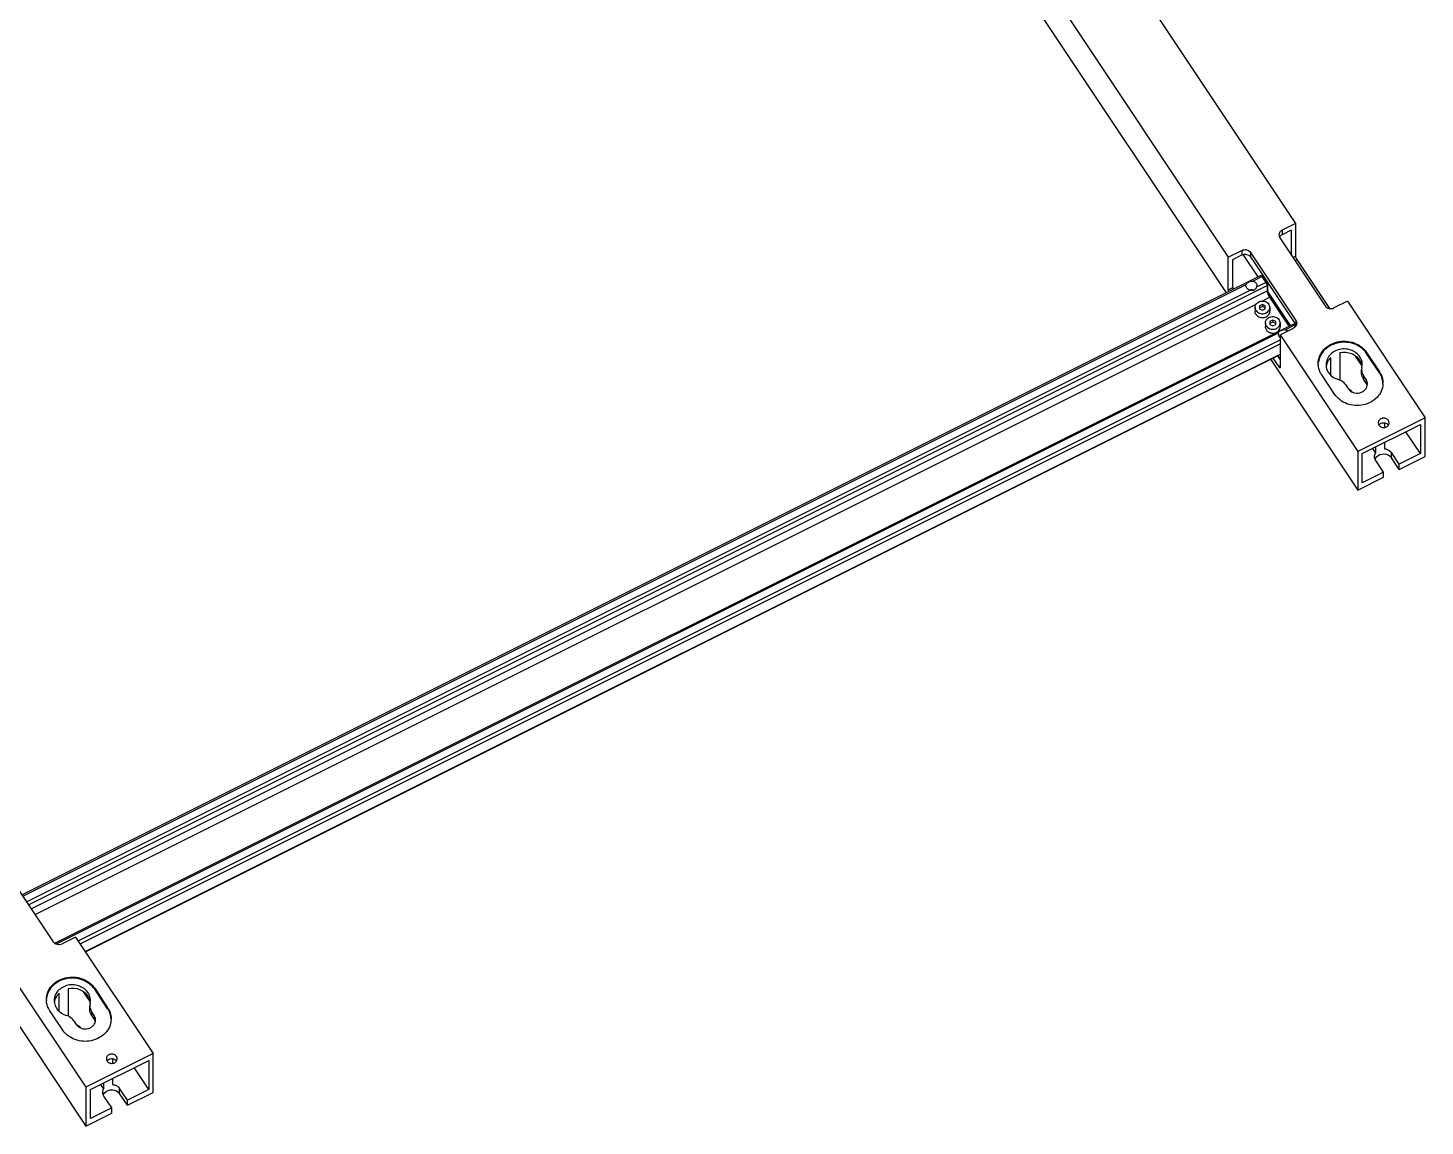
# Model space of a CAD drawing. Header units: millimetres. Extents: x 562 to 17351, y 2396 to 6995.
# Drawn here: x 5797.6 to 6067.3, y 2771.6 to 2983.6 of the extents above; entities that cross this region are included whole.
import ezdxf

# ---------------------------------------------------------------- set-up
doc = ezdxf.new("R2010")
doc.units = ezdxf.units.MM
doc.layers.add('02___PRT_ALL_AXES', color=7, linetype='Continuous')

msp = doc.modelspace()

# ---------------------------------------------------------------- linework, layer by layer
at = {"color": 7, "linetype": 'Continuous'}
for p, q in [((5922.959, 3124.946), (6042.334, 2945.884)), ((5909.969, 3118.451), (6029.344, 2939.388)), ((5908.123, 3113.719), (6028.939, 2932.495)), ((6042.334, 2945.884), (6039.736, 2944.585)), ((6042.334, 2945.884), (6042.334, 2939.559)), ((6039.278, 2943.106), (6048.028, 2929.981)), ((6039.736, 2944.585), (6039.736, 2943.71)), ((6041.468, 2944.576), (6039.736, 2943.71)), ((6041.468, 2944.576), (6041.468, 2939.821)), ((6029.344, 2939.388), (6031.942, 2940.687)), ((6030.21, 2938.946), (6031.942, 2939.812)), ((6031.942, 2940.687), (6031.942, 2939.812)), ((6032.185, 2939.884), (6035.068, 2935.56)), ((6033.649, 2940.291), (6042.399, 2927.166)), ((6033.649, 2940.291), (6033.649, 2939.416)), ((6029.344, 2933.063), (6029.344, 2939.388)), ((6030.21, 2933.496), (6030.21, 2938.946)), ((6033.649, 2939.416), (6042.399, 2926.291)), ((6041.816, 2939.299), (6042.334, 2939.559)), ((6042.191, 2938.737), (6042.584, 2938.934)), ((6042.584, 2938.934), (6048.893, 2929.47)), ((5796.481, 2816.266), (6035.6, 2935.825)), ((6034.078, 2934.756), (6035.823, 2935.628)), ((6034.828, 2933.631), (6036.573, 2934.503)), ((6035.6, 2935.825), (6035.636, 2935.825)), ((6035.946, 2935.71), (6035.636, 2935.825)), ((6036.04, 2935.611), (6035.823, 2935.628)), ((6035.823, 2935.628), (6036.573, 2934.503)), ((6035.946, 2935.71), (6035.977, 2935.688)), ((6036.04, 2935.611), (6036.79, 2934.486)), ((6036.79, 2934.486), (6036.573, 2934.503)), ((6036.573, 2934.503), (6036.669, 2934.341)), ((6036.79, 2934.486), (6036.852, 2934.376)), ((6036.852, 2934.376), (6036.898, 2934.262)), ((5797.76, 2814.347), (6036.823, 2933.878)), ((5798.26, 2813.597), (6036.823, 2932.878)), ((6029.344, 2933.063), (6030.21, 2933.496)), ((6035.895, 2930.914), (6037.323, 2931.628)), ((6036.915, 2934.174), (6036.823, 2933.878)), ((6036.823, 2933.878), (6036.823, 2932.878)), ((6036.915, 2933.174), (6036.823, 2932.878)), ((6036.915, 2934.174), (6036.915, 2933.174)), ((6037.059, 2932.573), (6041.318, 2926.185)), ((6037.54, 2931.611), (6037.323, 2931.628)), ((6037.323, 2931.628), (6041.044, 2926.047)), ((6037.54, 2931.611), (6041.198, 2926.124)), ((5799.01, 2812.472), (6034.738, 2930.336)), ((6035.942, 2930.246), (6035.383, 2929.967)), ((6035.383, 2929.967), (6035.383, 2929.408)), ((6035.942, 2929.846), (6035.383, 2929.567)), ((6035.383, 2929.408), (6035.942, 2929.129)), ((6036.5, 2929.967), (6035.942, 2930.246)), ((6035.942, 2930.246), (6035.942, 2929.846)), ((6036.5, 2929.567), (6035.942, 2929.846)), ((6035.942, 2929.129), (6036.5, 2929.408)), ((6036.5, 2929.408), (6036.5, 2929.967)), ((6052.334, 2930.884), (6049.736, 2929.585)), ((6052.334, 2930.884), (6067.334, 2908.384)), ((5802.807, 2806.929), (6041.85, 2926.45)), ((6037.942, 2927.246), (6037.383, 2926.967)), ((6037.383, 2926.967), (6037.383, 2926.408)), ((6037.942, 2926.846), (6037.383, 2926.567)), ((6037.383, 2926.408), (6037.942, 2926.129)), ((6038.5, 2926.967), (6037.942, 2927.246)), ((6037.942, 2927.246), (6037.942, 2926.846)), ((6038.5, 2926.567), (6037.942, 2926.846)), ((6037.942, 2926.129), (6038.5, 2926.408)), ((6038.5, 2926.408), (6038.5, 2926.967)), ((6040.328, 2925.381), (6042.073, 2926.253)), ((6041.85, 2926.45), (6041.886, 2926.45)), ((6042.196, 2926.335), (6041.886, 2926.45)), ((6042.29, 2926.236), (6042.073, 2926.253)), ((6042.073, 2926.253), (6042.294, 2925.922)), ((6042.196, 2926.335), (6042.227, 2926.313)), ((6042.29, 2926.236), (6042.383, 2926.097)), ((6042.399, 2927.166), (6042.399, 2926.291)), ((6039.344, 2924.388), (6041.942, 2925.687)), ((6039.344, 2924.388), (6054.344, 2901.888)), ((6039.344, 2924.388), (6039.344, 2918.063)), ((5807.691, 2806.812), (6039.344, 2922.638)), ((6050.903, 2920.897), (6050.903, 2915.625)), ((5808.691, 2805.312), (6039.344, 2920.638)), ((5808.72, 2805.268), (6039.344, 2920.579)), ((6037.498, 2919.657), (6054.344, 2894.388)), ((6037.961, 2919.888), (6039.094, 2918.188)), ((6038.827, 2920.321), (6039.344, 2919.545)), ((6038.864, 2920.34), (6039.344, 2919.62)), ((6039.344, 2918.313), (6039.094, 2918.188)), ((6049.171, 2916.6), (6049.171, 2920.031)), ((6055.164, 2918.407), (6053.931, 2920.256)), ((6039.344, 2918.063), (6039.317, 2917.991)), ((6067.334, 2908.384), (6054.344, 2901.888)), ((6059.487, 2907.409), (6059.487, 2906.507)), ((6067.334, 2900.884), (6067.334, 2908.384)), ((6055.21, 2901.446), (6066.468, 2907.076)), ((6066.468, 2901.451), (6063.655, 2905.669)), ((6066.468, 2907.076), (6066.468, 2901.451)), ((6057.16, 2902.422), (6057.755, 2901.53)), ((6057.755, 2902.719), (6057.755, 2901.53)), ((6059.487, 2903.585), (6059.487, 2902.396)), ((6054.344, 2901.888), (6054.344, 2894.388)), ((6055.21, 2895.821), (6055.21, 2901.446)), ((6059.323, 2897.878), (6057.823, 2900.128)), ((6062.354, 2899.394), (6060.854, 2901.644)), ((6060.854, 2900.644), (6060.854, 2901.644)), ((6062.354, 2898.394), (6060.854, 2900.644)), ((6066.468, 2901.451), (6062.354, 2899.394)), ((6062.354, 2898.394), (6067.334, 2900.884)), ((6062.354, 2898.394), (6062.354, 2899.394)), ((6054.344, 2894.388), (6059.323, 2896.878)), ((6059.323, 2897.878), (6055.21, 2895.821)), ((6059.323, 2896.878), (6059.323, 2897.878)), ((5793.76, 2820.347), (5802.51, 2807.222)), ((5806.816, 2808.124), (5804.218, 2806.825)), ((5806.816, 2808.124), (5821.816, 2785.624)), ((5793.825, 2801.629), (5808.825, 2779.129)), ((5791.98, 2796.897), (5808.825, 2771.629)), ((5803.653, 2793.841), (5803.653, 2797.272)), ((5805.385, 2798.138), (5805.385, 2792.866)), ((5809.645, 2795.648), (5808.413, 2797.497)), ((5821.816, 2785.624), (5808.825, 2779.129)), ((5809.691, 2778.687), (5820.95, 2784.316)), ((5813.969, 2784.65), (5813.969, 2783.747)), ((5820.95, 2784.316), (5820.95, 2778.691)), ((5821.816, 2778.124), (5821.816, 2785.624)), ((5813.969, 2780.826), (5813.969, 2779.637)), ((5820.95, 2778.691), (5818.137, 2782.91)), ((5808.825, 2779.129), (5808.825, 2771.629)), ((5809.691, 2773.062), (5809.691, 2778.687)), ((5811.642, 2779.663), (5812.237, 2778.771)), ((5812.237, 2779.96), (5812.237, 2778.771)), ((5816.836, 2776.635), (5815.336, 2778.885)), ((5815.336, 2777.885), (5815.336, 2778.885)), ((5816.836, 2775.635), (5815.336, 2777.885)), ((5820.95, 2778.691), (5816.836, 2776.635)), ((5816.836, 2775.635), (5821.816, 2778.124)), ((5813.805, 2775.119), (5812.305, 2777.369)), ((5816.836, 2775.635), (5816.836, 2776.635)), ((5808.825, 2771.629), (5813.805, 2774.119)), ((5813.805, 2775.119), (5809.691, 2773.062)), ((5813.805, 2774.119), (5813.805, 2775.119))]:
    msp.add_line(p, q, dxfattribs=at)
for centre, radius, start, end in [((6033.815, 2932.173), 0.851, 92.51557, 105.97074), ((6033.817, 2932.158), 0.866, 84.78978, 92.56934), ((6041.549, 2934.244), 4.797, 201.86742, 207.6552), ((6041.43, 2934.171), 4.657, 207.5365, 211.88399), ((6040.763, 2933.759), 3.873, 211.91982, 213.6676), ((6041.544, 2925.721), 1.027, 27.73322, 33.69294), ((6041.469, 2926.711), 1.122, 314.84059, 318.41342)]:
    msp.add_arc(centre, radius, start, end, dxfattribs=at)
for points, knots in [([(6039.736, 2944.585), (6039.555, 2944.494), (6039.238, 2944.233), (6039.111, 2943.836), (6039.111, 2943.647)], [0, 0, 0, 0, 0.5166408, 1, 1, 1, 1]), ([(6031.942, 2940.687), (6032.226, 2940.83), (6032.898, 2940.911), (6033.481, 2940.544), (6033.649, 2940.291)], [0, 0, 0, 0, 0.5116174, 1, 1, 1, 1]), ([(6031.942, 2939.812), (6032.226, 2939.955), (6032.898, 2940.036), (6033.481, 2939.669), (6033.649, 2939.416)], [0, 0, 0, 0, 0.5116174, 1, 1, 1, 1]), ([(6042.334, 2939.559), (6042.334, 2939.46), (6042.413, 2939.241), (6042.513, 2939.039), (6042.584, 2938.934)], [0, 0, 0, 0, 0.4365403, 1, 1, 1, 1]), ([(6035.636, 2935.825), (6035.643, 2935.822), (6035.678, 2935.804), (6035.706, 2935.776), (6035.728, 2935.753)], [0, 0, 0, 0, 0.1898037, 1, 1, 1, 1]), ([(6036.669, 2934.341), (6036.684, 2934.312), (6036.738, 2934.203), (6036.782, 2934.089), (6036.804, 2934.002)], [0, 0, 0, 0, 0.2688065, 1, 1, 1, 1]), ([(6029.43, 2932.745), (6029.417, 2932.776), (6029.378, 2932.878), (6029.344, 2932.987), (6029.344, 2933.063)], [0, 0, 0, 0, 0.3040523, 1, 1, 1, 1]), ([(6030.21, 2933.496), (6030.21, 2933.478), (6030.22, 2933.381), (6030.252, 2933.288), (6030.281, 2933.214)], [0, 0, 0, 0, 0.1893398, 1, 1, 1, 1]), ([(6033.418, 2933.044), (6033.445, 2933.054), (6033.557, 2933.092), (6033.676, 2933.111), (6033.764, 2933.115)], [0, 0, 0, 0, 0.24832, 1, 1, 1, 1]), ([(6033.764, 2933.115), (6033.852, 2933.119), (6034.028, 2933.107), (6034.196, 2933.055), (6034.275, 2933.02)], [0, 0, 0, 0, 0.503405, 1, 1, 1, 1]), ([(6033.895, 2933.021), (6033.914, 2933.019), (6033.99, 2933.01), (6034.064, 2932.99), (6034.118, 2932.97)], [0, 0, 0, 0, 0.2519309, 1, 1, 1, 1]), ([(6036.823, 2932.878), (6036.823, 2932.741), (6036.916, 2932.419), (6037.044, 2932.121), (6037.132, 2931.953)], [0, 0, 0, 0, 0.421445, 1, 1, 1, 1]), ([(6036.915, 2933.174), (6036.915, 2933.152), (6036.92, 2933.047), (6036.942, 2932.944), (6036.962, 2932.864)], [0, 0, 0, 0, 0.2086144, 1, 1, 1, 1]), ([(6036.962, 2932.864), (6036.97, 2932.832), (6037.009, 2932.694), (6037.057, 2932.559), (6037.098, 2932.457)], [0, 0, 0, 0, 0.2298851, 1, 1, 1, 1]), ([(6048.028, 2929.981), (6048.197, 2929.728), (6048.78, 2929.361), (6049.451, 2929.442), (6049.736, 2929.585)], [0, 0, 0, 0, 0.4883826, 1, 1, 1, 1]), ([(6041.886, 2926.45), (6041.893, 2926.447), (6041.928, 2926.429), (6041.956, 2926.401), (6041.978, 2926.378)], [0, 0, 0, 0, 0.1898037, 1, 1, 1, 1]), ([(6039.317, 2917.991), (6039.288, 2917.976), (6039.182, 2918.059), (6039.132, 2918.131), (6039.094, 2918.188)], [0, 0, 0, 0, 0.3245067, 1, 1, 1, 1]), ([(6059.487, 2902.396), (6059.626, 2902.386), (6060.148, 2902.295), (6060.638, 2901.969), (6060.854, 2901.644)], [0, 0, 0, 0, 0.2626745, 1, 1, 1, 1]), ([(6057.95, 2900.809), (6058.307, 2901.211), (6059.457, 2901.649), (6060.56, 2901.085), (6060.854, 2900.644)], [0, 0, 0, 0, 0.5036006, 1, 1, 1, 1]), ([(5802.51, 2807.222), (5802.679, 2806.969), (5803.262, 2806.602), (5803.933, 2806.683), (5804.218, 2806.825)], [0, 0, 0, 0, 0.4883826, 1, 1, 1, 1]), ([(5812.432, 2778.049), (5812.789, 2778.452), (5813.938, 2778.89), (5815.042, 2778.326), (5815.336, 2777.885)], [0, 0, 0, 0, 0.5036006, 1, 1, 1, 1]), ([(5813.969, 2779.637), (5814.107, 2779.627), (5814.63, 2779.536), (5815.119, 2779.21), (5815.336, 2778.885)], [0, 0, 0, 0, 0.2626745, 1, 1, 1, 1])]:
    msp.add_open_spline(points, degree=3, knots=knots, dxfattribs=at)
for points in [[(6039.111, 2943.647), (6039.111, 2943.458), (6039.174, 2943.263), (6039.278, 2943.106)], [(6039.736, 2943.71), (6039.522, 2943.603), (6039.328, 2943.425), (6039.219, 2943.212)], [(6035.728, 2935.753), (6035.763, 2935.714), (6035.794, 2935.672), (6035.823, 2935.628)], [(6035.977, 2935.688), (6036.002, 2935.666), (6036.021, 2935.639), (6036.04, 2935.611)], [(6036.804, 2934.002), (6036.815, 2933.962), (6036.823, 2933.92), (6036.823, 2933.878)], [(6036.898, 2934.262), (6036.907, 2934.233), (6036.915, 2934.204), (6036.915, 2934.174)], [(6037.132, 2931.953), (6037.19, 2931.842), (6037.254, 2931.733), (6037.323, 2931.628)], [(6041.978, 2926.378), (6042.013, 2926.339), (6042.044, 2926.297), (6042.073, 2926.253)], [(6042.227, 2926.313), (6042.252, 2926.291), (6042.271, 2926.264), (6042.29, 2926.236)], [(6042.567, 2926.625), (6042.567, 2926.389), (6042.465, 2926.142), (6042.308, 2925.966)], [(6042.399, 2927.166), (6042.504, 2927.009), (6042.567, 2926.814), (6042.567, 2926.625)], [(6042.26, 2925.915), (6042.168, 2925.823), (6042.058, 2925.746), (6041.942, 2925.687)], [(6058.625, 2907.178), (6058.743, 2907.272), (6058.884, 2907.341), (6059.03, 2907.38)], [(6059.03, 2907.38), (6059.323, 2907.458), (6059.671, 2907.416), (6059.932, 2907.261)], [(6058.412, 2906.939), (6058.468, 2907.03), (6058.542, 2907.111), (6058.625, 2907.178)], [(6059.932, 2907.261), (6060.056, 2907.188), (6060.168, 2907.086), (6060.248, 2906.966)], [(6057.589, 2900.886), (6057.589, 2901.108), (6057.649, 2901.335), (6057.755, 2901.53)], [(6057.823, 2900.128), (6057.677, 2900.348), (6057.589, 2900.622), (6057.589, 2900.886)], [(6057.69, 2900.393), (6057.752, 2900.544), (6057.842, 2900.686), (6057.95, 2900.809)], [(5812.894, 2784.18), (5812.95, 2784.27), (5813.024, 2784.352), (5813.107, 2784.419)], [(5813.107, 2784.419), (5813.225, 2784.513), (5813.366, 2784.582), (5813.512, 2784.621)], [(5813.512, 2784.621), (5813.805, 2784.699), (5814.153, 2784.657), (5814.414, 2784.502)], [(5814.414, 2784.502), (5814.538, 2784.429), (5814.65, 2784.327), (5814.73, 2784.207)], [(5812.071, 2778.127), (5812.071, 2778.349), (5812.131, 2778.576), (5812.237, 2778.771)], [(5812.305, 2777.369), (5812.158, 2777.589), (5812.071, 2777.862), (5812.071, 2778.127)], [(5812.171, 2777.634), (5812.234, 2777.785), (5812.324, 2777.927), (5812.432, 2778.049)]]:
    msp.add_open_spline(points, degree=3, dxfattribs=at)
at = {"layer": '02___PRT_ALL_AXES', "color": 7, "linetype": 'Continuous'}
for p, q in [((5796.635, 2816.034), (6032.805, 2934.119)), ((5797.385, 2814.909), (6033.555, 2932.994)), ((6032.767, 2933.875), (6032.805, 2934.119)), ((6034.867, 2933.875), (6034.828, 2933.631)), ((6034.522, 2929.687), (6034.522, 2928.937)), ((6037.362, 2929.687), (6037.362, 2928.937)), ((6036.522, 2926.687), (6036.522, 2925.937)), ((6039.362, 2926.687), (6039.362, 2925.937)), ((5803.125, 2806.779), (6039.055, 2924.744)), ((6039.017, 2924.5), (6039.055, 2924.744)), ((5807.316, 2807.374), (6039.344, 2923.388)), ((6056.044, 2920.989), (6058.544, 2917.239)), ((6056.044, 2920.989), (6056.044, 2920.789)), ((6055.145, 2918.024), (6055.213, 2918.623)), ((6058.544, 2917.039), (6056.044, 2920.789)), ((6049.884, 2912.908), (6047.384, 2916.658)), ((6055.145, 2918.024), (6055.095, 2917.596)), ((6055.095, 2916.921), (6055.095, 2917.596)), ((6055.946, 2915.739), (6055.43, 2916.513)), ((6055.43, 2916.513), (6055.43, 2915.838)), ((6055.946, 2915.064), (6055.43, 2915.838)), ((6055.946, 2915.739), (6055.946, 2915.064)), ((6058.544, 2917.239), (6058.544, 2917.039)), ((6051.966, 2914.781), (6052.482, 2914.007)), ((5810.526, 2798.229), (5813.026, 2794.479)), ((5810.526, 2798.229), (5810.526, 2798.029)), ((5813.026, 2794.279), (5810.526, 2798.029)), ((5809.626, 2795.265), (5809.577, 2794.836)), ((5809.577, 2794.161), (5809.577, 2794.836)), ((5809.626, 2795.265), (5809.695, 2795.864)), ((5813.026, 2794.479), (5813.026, 2794.279)), ((5804.365, 2790.149), (5801.865, 2793.899)), ((5806.448, 2792.022), (5806.964, 2791.248)), ((5810.428, 2792.98), (5809.912, 2793.754)), ((5809.912, 2793.754), (5809.912, 2793.079)), ((5810.428, 2792.305), (5809.912, 2793.079)), ((5810.428, 2792.98), (5810.428, 2792.305))]:
    msp.add_line(p, q, dxfattribs=at)
for centre, radius, start, end in [((6039.809, 2924.5), 0.792, 180.01338, 191.50058), ((6050.465, 2918.824), 3.752, 180.00329, 183.01696), ((6052.564, 2917.947), 2.649, 8.88902, 14.04033), ((6056.968, 2916.92), 1.873, 179.98006, 182.73228), ((6051.889, 2912.121), 1.89, 42.42598, 54.01874), ((6054.58, 2914.154), 1.641, 23.79546, 33.70389), ((6054.644, 2914.182), 1.571, 13.07667, 23.80462), ((6054.707, 2914.873), 1.507, 0.01107, 11.52402), ((6055.474, 2915.073), 3.739, 356.83561, 0.00269), ((5804.947, 2796.065), 3.752, 180.00329, 183.01696), ((5811.45, 2794.161), 1.873, 179.98006, 182.73228), ((5807.046, 2795.187), 2.649, 8.88902, 14.04033), ((5809.062, 2791.395), 1.641, 23.79546, 33.70389), ((5809.126, 2791.423), 1.571, 13.07667, 23.80462), ((5809.189, 2792.114), 1.507, 0.01107, 11.52402), ((5809.956, 2792.314), 3.739, 356.83561, 0.00269), ((5806.371, 2789.362), 1.89, 42.42598, 54.01874)]:
    msp.add_arc(centre, radius, start, end, dxfattribs=at)
for points, knots in [([(6032.805, 2934.119), (6032.876, 2934.339), (6033.303, 2934.683), (6033.818, 2934.813), (6034.078, 2934.756)], [0, 0, 0, 0, 0.4642649, 1, 1, 1, 1]), ([(6034.078, 2934.756), (6034.145, 2934.741), (6034.395, 2934.663), (6034.619, 2934.491), (6034.726, 2934.33)], [0, 0, 0, 0, 0.2613085, 1, 1, 1, 1]), ([(6033.555, 2932.994), (6033.488, 2933.009), (6033.238, 2933.087), (6033.015, 2933.259), (6032.907, 2933.42)], [0, 0, 0, 0, 0.2613085, 1, 1, 1, 1]), ([(6034.828, 2933.631), (6034.75, 2933.387), (6034.39, 2932.907), (6033.812, 2932.937), (6033.555, 2932.994)], [0, 0, 0, 0, 0.4933924, 1, 1, 1, 1]), ([(6034.522, 2929.687), (6034.522, 2929.754), (6034.535, 2929.89), (6034.592, 2930.086), (6034.685, 2930.272), (6034.856, 2930.5), (6035.147, 2930.733), (6035.572, 2930.897), (6036.035, 2930.936), (6036.488, 2930.846), (6036.886, 2930.635), (6037.093, 2930.421), (6037.171, 2930.302)], [0, 0, 0, 0, 0.0574412, 0.1153805, 0.1742514, 0.2343715, 0.3584823, 0.4877045, 0.6196102, 0.7508207, 0.878199, 1, 1, 1, 1]), ([(6034.712, 2929.073), (6034.651, 2929.164), (6034.555, 2929.362), (6034.522, 2929.58), (6034.522, 2929.687)], [0, 0, 0, 0, 0.5052553, 1, 1, 1, 1]), ([(6034.712, 2928.323), (6034.651, 2928.414), (6034.555, 2928.612), (6034.522, 2928.83), (6034.522, 2928.937)], [0, 0, 0, 0, 0.5052553, 1, 1, 1, 1]), ([(6034.712, 2929.073), (6034.791, 2928.954), (6034.997, 2928.74), (6035.395, 2928.529), (6035.848, 2928.438), (6036.311, 2928.477), (6036.736, 2928.642), (6037.028, 2928.875), (6037.198, 2929.103), (6037.292, 2929.289), (6037.349, 2929.485), (6037.362, 2929.62), (6037.362, 2929.687)], [0, 0, 0, 0, 0.121801, 0.2491793, 0.3803898, 0.5122955, 0.6415177, 0.7656285, 0.8257486, 0.8846195, 0.9425588, 1, 1, 1, 1]), ([(6034.898, 2928.103), (6034.996, 2928.012), (6035.225, 2927.855), (6035.622, 2927.721), (6036.046, 2927.693), (6036.461, 2927.773), (6036.832, 2927.956), (6037.127, 2928.227), (6037.317, 2928.564), (6037.362, 2928.815), (6037.362, 2928.937)], [0, 0, 0, 0, 0.1251924, 0.2547552, 0.3864643, 0.5174627, 0.6451006, 0.7677487, 0.8854302, 1, 1, 1, 1]), ([(6037.362, 2929.687), (6037.362, 2929.795), (6037.328, 2930.013), (6037.232, 2930.211), (6037.171, 2930.302)], [0, 0, 0, 0, 0.4947447, 1, 1, 1, 1]), ([(6034.712, 2928.323), (6034.725, 2928.303), (6034.781, 2928.225), (6034.845, 2928.153), (6034.898, 2928.103)], [0, 0, 0, 0, 0.24717, 1, 1, 1, 1]), ([(6036.522, 2926.687), (6036.522, 2926.754), (6036.535, 2926.89), (6036.592, 2927.086), (6036.685, 2927.272), (6036.856, 2927.5), (6037.147, 2927.733), (6037.572, 2927.897), (6038.035, 2927.936), (6038.488, 2927.846), (6038.886, 2927.635), (6039.093, 2927.421), (6039.171, 2927.302)], [0, 0, 0, 0, 0.0574412, 0.1153805, 0.1742514, 0.2343715, 0.3584823, 0.4877045, 0.6196102, 0.7508207, 0.878199, 1, 1, 1, 1]), ([(6036.712, 2926.073), (6036.651, 2926.164), (6036.555, 2926.362), (6036.522, 2926.58), (6036.522, 2926.687)], [0, 0, 0, 0, 0.5052553, 1, 1, 1, 1]), ([(6036.712, 2926.073), (6036.791, 2925.954), (6036.997, 2925.74), (6037.395, 2925.529), (6037.848, 2925.438), (6038.311, 2925.477), (6038.736, 2925.642), (6039.028, 2925.875), (6039.198, 2926.103), (6039.292, 2926.289), (6039.349, 2926.485), (6039.362, 2926.62), (6039.362, 2926.687)], [0, 0, 0, 0, 0.121801, 0.2491793, 0.3803898, 0.5122955, 0.6415177, 0.7656285, 0.8257486, 0.8846195, 0.9425588, 1, 1, 1, 1]), ([(6039.362, 2926.687), (6039.362, 2926.795), (6039.328, 2927.013), (6039.232, 2927.211), (6039.171, 2927.302)], [0, 0, 0, 0, 0.4947447, 1, 1, 1, 1]), ([(6036.712, 2925.323), (6036.651, 2925.414), (6036.555, 2925.612), (6036.522, 2925.83), (6036.522, 2925.937)], [0, 0, 0, 0, 0.5052553, 1, 1, 1, 1]), ([(6036.712, 2925.323), (6036.725, 2925.303), (6036.781, 2925.225), (6036.845, 2925.153), (6036.898, 2925.103)], [0, 0, 0, 0, 0.24717, 1, 1, 1, 1]), ([(6036.898, 2925.103), (6036.996, 2925.012), (6037.225, 2924.855), (6037.622, 2924.721), (6038.046, 2924.693), (6038.461, 2924.773), (6038.832, 2924.956), (6039.127, 2925.227), (6039.317, 2925.564), (6039.362, 2925.815), (6039.362, 2925.937)], [0, 0, 0, 0, 0.1251924, 0.2547552, 0.3864643, 0.5174627, 0.6451006, 0.7677487, 0.8854302, 1, 1, 1, 1]), ([(6039.055, 2924.744), (6039.126, 2924.964), (6039.553, 2925.308), (6040.068, 2925.438), (6040.328, 2925.381)], [0, 0, 0, 0, 0.4642649, 1, 1, 1, 1]), ([(6046.714, 2918.823), (6046.714, 2919.296), (6046.901, 2920.264), (6047.699, 2921.534), (6048.916, 2922.505), (6050.91, 2923.276), (6053.664, 2923.149), (6055.483, 2921.83), (6056.044, 2920.989)], [0, 0, 0, 0, 0.1156556, 0.2349957, 0.3599532, 0.4900566, 0.7522948, 1, 1, 1, 1]), ([(6056.044, 2920.789), (6055.505, 2921.596), (6053.786, 2922.88), (6051.155, 2923.09), (6049.198, 2922.448), (6047.961, 2921.592), (6047.082, 2920.439), (6046.796, 2919.529), (6046.741, 2919.076)], [0, 0, 0, 0, 0.2465385, 0.5077957, 0.6380901, 0.7638007, 0.884032, 1, 1, 1, 1]), ([(6055.214, 2918.623), (6055.214, 2918.971), (6055.068, 2919.685), (6054.238, 2920.931), (6052.402, 2921.831), (6050.023, 2921.549), (6048.794, 2920.44), (6048.479, 2919.781)], [0, 0, 0, 0, 0.1165566, 0.2370696, 0.4919815, 0.7550291, 1, 1, 1, 1]), ([(6054.836, 2919.318), (6054.474, 2919.937), (6053.22, 2920.938), (6051.651, 2921.051), (6050.903, 2920.897)], [0, 0, 0, 0, 0.4842524, 1, 1, 1, 1]), ([(6047.384, 2916.658), (6047.285, 2916.806), (6046.935, 2917.41), (6046.746, 2918.108), (6046.719, 2918.626)], [0, 0, 0, 0, 0.2550837, 1, 1, 1, 1]), ([(6048.214, 2918.623), (6048.214, 2917.994), (6048.736, 2916.656), (6049.942, 2915.942), (6050.598, 2915.751)], [0, 0, 0, 0, 0.4794417, 1, 1, 1, 1]), ([(6051.966, 2914.781), (6051.89, 2914.895), (6051.531, 2915.335), (6051.009, 2915.631), (6050.598, 2915.751)], [0, 0, 0, 0, 0.2426117, 1, 1, 1, 1]), ([(6058.544, 2917.239), (6058.652, 2917.077), (6059.031, 2916.415), (6059.214, 2915.64), (6059.214, 2915.073)], [0, 0, 0, 0, 0.2555399, 1, 1, 1, 1]), ([(6059.209, 2915.071), (6059.181, 2915.59), (6058.992, 2916.287), (6058.642, 2916.891), (6058.544, 2917.039)], [0, 0, 0, 0, 0.7450472, 1, 1, 1, 1]), ([(6059.208, 2914.867), (6059.182, 2914.403), (6058.949, 2913.46), (6058.112, 2912.243), (6056.884, 2911.325), (6054.906, 2910.614), (6052.208, 2910.78), (6050.434, 2912.082), (6049.884, 2912.908)], [0, 0, 0, 0, 0.1157631, 0.2354987, 0.3608074, 0.4910113, 0.7528225, 1, 1, 1, 1]), ([(6052.482, 2914.007), (6052.706, 2913.671), (6053.434, 2913.144), (6054.535, 2913.092), (6055.333, 2913.402), (6055.965, 2913.899), (6056.214, 2914.496), (6056.214, 2914.873)], [0, 0, 0, 0, 0.2486924, 0.5119558, 0.6425666, 0.7680098, 1, 1, 1, 1]), ([(6060.248, 2907.841), (6060.13, 2908.017), (6059.747, 2908.294), (6059.063, 2908.327), (6058.465, 2908.007), (6058.289, 2907.584), (6058.289, 2907.386)], [0, 0, 0, 0, 0.2494945, 0.5135215, 0.7673135, 1, 1, 1, 1]), ([(6058.429, 2906.931), (6058.547, 2906.755), (6058.93, 2906.478), (6059.614, 2906.445), (6060.213, 2906.765), (6060.389, 2907.188), (6060.389, 2907.386)], [0, 0, 0, 0, 0.2494945, 0.5135215, 0.7673135, 1, 1, 1, 1]), ([(5801.196, 2796.064), (5801.196, 2796.537), (5801.383, 2797.505), (5802.181, 2798.774), (5803.397, 2799.746), (5805.392, 2800.517), (5808.146, 2800.39), (5809.965, 2799.071), (5810.526, 2798.229)], [0, 0, 0, 0, 0.1156556, 0.2349957, 0.3599532, 0.4900566, 0.7522948, 1, 1, 1, 1]), ([(5810.526, 2798.029), (5809.987, 2798.837), (5808.268, 2800.12), (5805.637, 2800.33), (5803.68, 2799.689), (5802.443, 2798.833), (5801.564, 2797.68), (5801.278, 2796.77), (5801.223, 2796.317)], [0, 0, 0, 0, 0.2465385, 0.5077957, 0.6380901, 0.7638007, 0.884032, 1, 1, 1, 1]), ([(5809.695, 2795.864), (5809.695, 2796.212), (5809.55, 2796.926), (5808.719, 2798.172), (5806.884, 2799.072), (5804.505, 2798.79), (5803.275, 2797.681), (5802.961, 2797.022)], [0, 0, 0, 0, 0.1165566, 0.2370696, 0.4919815, 0.7550291, 1, 1, 1, 1]), ([(5809.318, 2796.559), (5808.955, 2797.178), (5807.702, 2798.179), (5806.133, 2798.292), (5805.385, 2798.138)], [0, 0, 0, 0, 0.4842524, 1, 1, 1, 1]), ([(5801.865, 2793.899), (5801.767, 2794.047), (5801.417, 2794.651), (5801.228, 2795.349), (5801.201, 2795.867)], [0, 0, 0, 0, 0.2550837, 1, 1, 1, 1]), ([(5802.696, 2795.864), (5802.696, 2795.235), (5803.217, 2793.897), (5804.424, 2793.182), (5805.08, 2792.991)], [0, 0, 0, 0, 0.4794417, 1, 1, 1, 1]), ([(5813.026, 2794.479), (5813.134, 2794.317), (5813.513, 2793.656), (5813.696, 2792.881), (5813.696, 2792.314)], [0, 0, 0, 0, 0.2555399, 1, 1, 1, 1]), ([(5813.69, 2792.312), (5813.663, 2792.831), (5813.474, 2793.528), (5813.124, 2794.132), (5813.026, 2794.279)], [0, 0, 0, 0, 0.7450472, 1, 1, 1, 1]), ([(5813.69, 2792.108), (5813.664, 2791.643), (5813.431, 2790.701), (5812.594, 2789.484), (5811.366, 2788.566), (5809.388, 2787.855), (5806.69, 2788.02), (5804.916, 2789.323), (5804.365, 2790.149)], [0, 0, 0, 0, 0.1157631, 0.2354987, 0.3608074, 0.4910113, 0.7528225, 1, 1, 1, 1]), ([(5806.448, 2792.022), (5806.372, 2792.136), (5806.013, 2792.576), (5805.491, 2792.872), (5805.08, 2792.991)], [0, 0, 0, 0, 0.2426117, 1, 1, 1, 1]), ([(5806.964, 2791.248), (5807.188, 2790.912), (5807.916, 2790.384), (5809.017, 2790.333), (5809.815, 2790.643), (5810.446, 2791.14), (5810.696, 2791.737), (5810.696, 2792.114)], [0, 0, 0, 0, 0.2486924, 0.5119558, 0.6425666, 0.7680098, 1, 1, 1, 1]), ([(5814.73, 2785.082), (5814.612, 2785.258), (5814.229, 2785.535), (5813.545, 2785.568), (5812.947, 2785.248), (5812.771, 2784.825), (5812.771, 2784.627)], [0, 0, 0, 0, 0.2494945, 0.5135215, 0.7673135, 1, 1, 1, 1]), ([(5812.911, 2784.172), (5813.029, 2783.995), (5813.412, 2783.719), (5814.096, 2783.686), (5814.694, 2784.006), (5814.871, 2784.429), (5814.871, 2784.627)], [0, 0, 0, 0, 0.2494945, 0.5135215, 0.7673135, 1, 1, 1, 1])]:
    msp.add_open_spline(points, degree=3, knots=knots, dxfattribs=at)
for points in [[(6034.726, 2934.33), (6034.814, 2934.198), (6034.867, 2934.034), (6034.867, 2933.875)], [(6032.907, 2933.42), (6032.819, 2933.552), (6032.767, 2933.716), (6032.767, 2933.875)], [(6039.157, 2924.045), (6039.098, 2924.135), (6039.054, 2924.237), (6039.033, 2924.342)], [(6039.342, 2923.842), (6039.271, 2923.9), (6039.208, 2923.969), (6039.157, 2924.045)], [(6040.328, 2925.381), (6040.509, 2925.34), (6040.687, 2925.254), (6040.824, 2925.13)], [(6048.479, 2919.781), (6048.309, 2919.424), (6048.214, 2919.019), (6048.214, 2918.623)], [(6048.523, 2919.194), (6048.382, 2918.924), (6048.285, 2918.627), (6048.241, 2918.326)], [(6049.171, 2920.031), (6048.91, 2919.793), (6048.686, 2919.507), (6048.523, 2919.194)], [(6055.135, 2918.589), (6055.071, 2918.844), (6054.969, 2919.092), (6054.836, 2919.318)], [(6055.095, 2917.596), (6055.095, 2917.385), (6055.132, 2917.172), (6055.201, 2916.973)], [(6055.43, 2915.838), (6055.237, 2916.128), (6055.114, 2916.482), (6055.097, 2916.831)], [(6055.201, 2916.973), (6055.257, 2916.811), (6055.335, 2916.656), (6055.43, 2916.513)], [(6056.183, 2915.174), (6056.143, 2915.374), (6056.059, 2915.569), (6055.946, 2915.739)], [(6052.999, 2913.65), (6052.9, 2913.723), (6052.792, 2913.786), (6052.681, 2913.839)], [(6058.289, 2907.386), (6058.289, 2907.227), (6058.341, 2907.063), (6058.429, 2906.931)], [(6060.389, 2907.386), (6060.389, 2907.545), (6060.336, 2907.709), (6060.248, 2907.841)], [(5802.961, 2797.022), (5802.79, 2796.665), (5802.696, 2796.26), (5802.696, 2795.864)], [(5803.653, 2797.272), (5803.392, 2797.034), (5803.168, 2796.748), (5803.005, 2796.435)], [(5803.005, 2796.435), (5802.864, 2796.165), (5802.767, 2795.868), (5802.723, 2795.567)], [(5809.616, 2795.83), (5809.553, 2796.085), (5809.45, 2796.333), (5809.318, 2796.559)], [(5809.577, 2794.836), (5809.577, 2794.626), (5809.614, 2794.413), (5809.683, 2794.214)], [(5809.912, 2793.079), (5809.718, 2793.369), (5809.596, 2793.723), (5809.579, 2794.072)], [(5809.683, 2794.214), (5809.739, 2794.052), (5809.817, 2793.896), (5809.912, 2793.754)], [(5810.665, 2792.415), (5810.624, 2792.615), (5810.541, 2792.81), (5810.428, 2792.98)], [(5807.481, 2790.891), (5807.381, 2790.964), (5807.274, 2791.027), (5807.163, 2791.08)], [(5812.771, 2784.627), (5812.771, 2784.468), (5812.823, 2784.304), (5812.911, 2784.172)], [(5814.871, 2784.627), (5814.871, 2784.786), (5814.818, 2784.95), (5814.73, 2785.082)]]:
    msp.add_open_spline(points, degree=3, dxfattribs=at)

doc.saveas('drawing.dxf')
